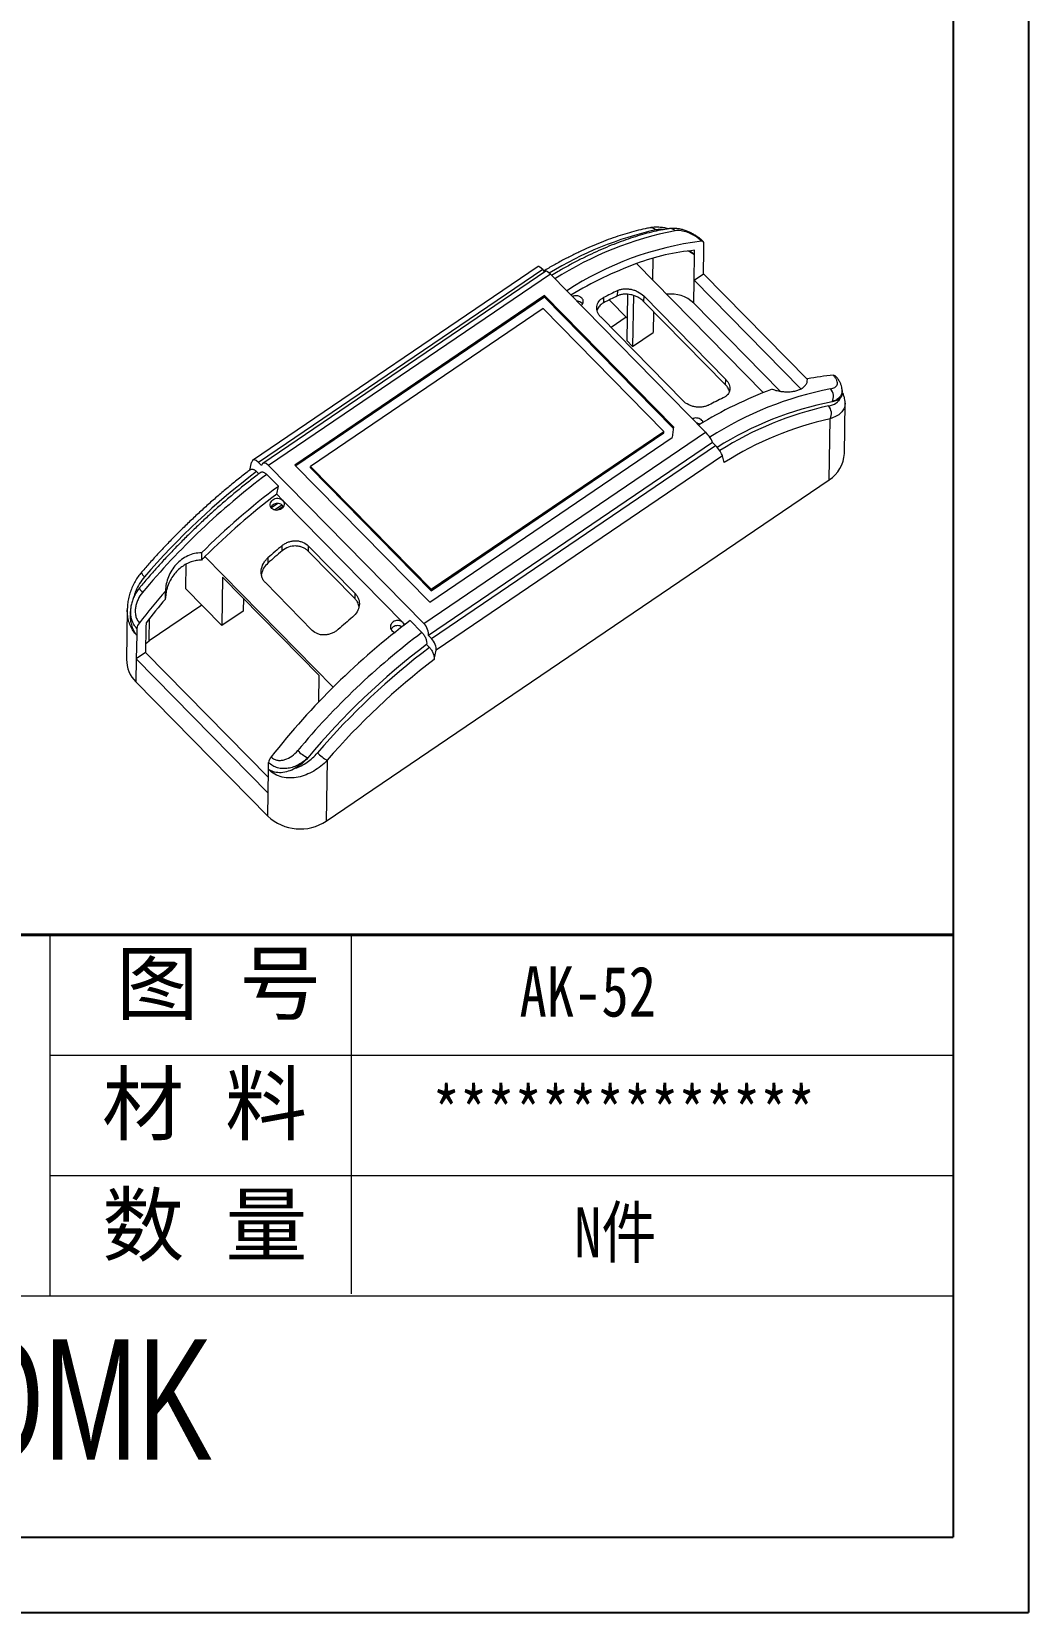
# Model space of a CAD drawing. Header units: inches. Extents: x 3160 to 3809, y 1126 to 1300.
# Drawn here: x 3348.6 to 3402.6, y 1128.8 to 1214.4 of the extents above; entities that cross this region are included whole.
import ezdxf

# ---------------------------------------------------------------- set-up
doc = ezdxf.new("R2010")
doc.units = ezdxf.units.IN
doc.header["$LTSCALE"] = 15
doc.layers.add('文字', color=81, linetype='Continuous')
doc.layers.add('粗实线', color=7, linetype='Continuous', lineweight=30)
doc.layers.add('细实线', color=3, linetype='Continuous', lineweight=9)
doc.styles.get("Standard").update_dxf_attribs({"font": 'txt', "bigfont": 'gbcbig.shx'})
doc.styles.add('宋体', font='', dxfattribs={"width": 0.8, "height": 3.5})
doc.styles.add('长仿宋', font='', dxfattribs={"width": 0.7, "height": 4})
doc.styles.get('宋体').set_extended_font_data('SimSun')
doc.styles.get('长仿宋').set_extended_font_data('SimSun')

msp = doc.modelspace()

# ---------------------------------------------------------------- linework, layer by layer
for p, q in [((3402.556, 1299.953), (3402.556, 1128.767)), ((3398.48, 1295.878), (3398.48, 1132.843)), ((3166.714, 1132.843), (3398.48, 1132.843)), ((3160.449, 1128.767), (3402.556, 1128.767))]:
    msp.add_line(p, q)
at = {"color": 7, "linetype": 'Continuous', "lineweight": 15}
for p, q in [((3384.977, 1202.527), (3384.983, 1202.897)), ((3381.334, 1201.799), (3388.197, 1194.816)), ((3384.455, 1200.906), (3384.476, 1202.272)), ((3384.476, 1202.272), (3384.48, 1202.518)), ((3384.957, 1201.247), (3384.977, 1202.527)), ((3376.001, 1201.636), (3360.542, 1191.143)), ((3376.251, 1201.475), (3360.862, 1191.03)), ((3376.417, 1201.385), (3361.087, 1190.979)), ((3376.667, 1201.225), (3361.407, 1190.867)), ((3376.371, 1201.353), (3376.251, 1201.475)), ((3385.078, 1192.666), (3376.667, 1201.225)), ((3384.435, 1199.658), (3384.455, 1200.906)), ((3384.455, 1200.906), (3384.957, 1201.247)), ((3384.455, 1200.906), (3390.239, 1195.02)), ((3390.588, 1195.516), (3384.957, 1201.247)), ((3376.353, 1200.069), (3362.832, 1190.892)), ((3376.352, 1199.986), (3376.353, 1200.069)), ((3383.336, 1192.964), (3376.353, 1200.069)), ((3380.312, 1200.054), (3380.317, 1200.343)), ((3380.845, 1200.138), (3380.806, 1197.627)), ((3381.166, 1200.09), (3381.123, 1197.304)), ((3381.722, 1200.046), (3381.717, 1199.751)), ((3381.722, 1200.046), (3386.165, 1195.524)), ((3376.352, 1199.986), (3362.88, 1190.842)), ((3376.27, 1199.367), (3363.676, 1190.819)), ((3382.809, 1192.714), (3376.27, 1199.367)), ((3383.327, 1192.889), (3376.352, 1199.986)), ((3379.546, 1199.957), (3379.542, 1199.673)), ((3379.889, 1199.804), (3379.89, 1199.85)), ((3379.889, 1199.804), (3380.825, 1198.852)), ((3381.717, 1199.751), (3386.16, 1195.23)), ((3382.261, 1199.198), (3382.243, 1198.064)), ((3389.12, 1194.89), (3384.435, 1199.658)), ((3383.854, 1194.368), (3379.41, 1198.89)), ((3380.779, 1198.899), (3379.953, 1198.338)), ((3381.123, 1197.304), (3380.806, 1197.627)), ((3381.123, 1197.304), (3382.243, 1198.064)), ((3386.16, 1195.23), (3386.165, 1195.524)), ((3392.463, 1194.739), (3392.466, 1194.931)), ((3392.59, 1191.517), (3392.632, 1194.247)), ((3391.768, 1190.099), (3391.82, 1193.394)), ((3369.818, 1182.308), (3385.078, 1192.666)), ((3370.132, 1183.463), (3383.267, 1192.379)), ((3370.213, 1184.082), (3382.807, 1192.631)), ((3370.214, 1184.166), (3382.809, 1192.714)), ((3382.807, 1192.631), (3382.809, 1192.714)), ((3383.336, 1192.964), (3383.267, 1192.379)), ((3385.455, 1192.11), (3370.067, 1181.664)), ((3370.225, 1181.503), (3385.614, 1191.948)), ((3385.614, 1191.948), (3385.455, 1192.11)), ((3360.386, 1190.611), (3360.476, 1191.032)), ((3361.021, 1190.869), (3360.862, 1191.03)), ((3369.818, 1182.308), (3361.407, 1190.867)), ((3362.832, 1190.892), (3370.132, 1183.463)), ((3363.675, 1190.735), (3363.676, 1190.819)), ((3363.675, 1190.735), (3370.213, 1184.082)), ((3363.676, 1190.819), (3370.214, 1184.166)), ((3385.991, 1191.392), (3370.474, 1180.859)), ((3386.084, 1191.03), (3385.991, 1191.392)), ((3360.881, 1190.416), (3360.758, 1190.541)), ((3361.939, 1189.739), (3361.304, 1190.385)), ((3364.533, 1171.612), (3391.768, 1190.099)), ((3361.847, 1189.312), (3361.939, 1189.739)), ((3361.847, 1189.312), (3362.165, 1188.989)), ((3362.165, 1188.989), (3368.671, 1182.369)), ((3361.917, 1188.813), (3361.56, 1188.57)), ((3361.723, 1188.461), (3362.126, 1188.735)), ((3362.205, 1188.651), (3361.895, 1188.441)), ((3362.144, 1186.248), (3362.148, 1186.532)), ((3363.557, 1186.514), (3363.553, 1186.233)), ((3366.096, 1183.93), (3363.557, 1186.514)), ((3356.923, 1185.514), (3356.903, 1184.202)), ((3357.774, 1186.136), (3357.767, 1185.74)), ((3357.962, 1185.934), (3364.91, 1178.864)), ((3361.373, 1185.869), (3361.369, 1185.581)), ((3366.092, 1183.65), (3363.553, 1186.233)), ((3358.912, 1184.827), (3358.871, 1182.199)), ((3364.148, 1179.498), (3358.912, 1184.827)), ((3355.823, 1183.636), (3355.83, 1184.071)), ((3356.903, 1184.202), (3358.871, 1182.199)), ((3361.233, 1184.523), (3363.772, 1181.94)), ((3366.092, 1183.65), (3366.096, 1183.93)), ((3370.213, 1184.082), (3370.214, 1184.166)), ((3353.756, 1183.096), (3353.713, 1180.367)), ((3353.931, 1182.971), (3353.928, 1182.779)), ((3357.793, 1183.296), (3354.947, 1181.365)), ((3360.03, 1182.986), (3358.871, 1182.199)), ((3360.04, 1183.678), (3360.03, 1182.986)), ((3354.27, 1182.05), (3354.264, 1181.68)), ((3354.768, 1182.106), (3354.746, 1180.741)), ((3354.771, 1182.352), (3354.768, 1182.106)), ((3368.671, 1182.369), (3368.787, 1182.251)), ((3369.715, 1181.827), (3369.08, 1182.473)), ((3354.264, 1181.68), (3354.244, 1180.4)), ((3370.225, 1181.503), (3370.067, 1181.664)), ((3354.244, 1180.4), (3354.225, 1179.151)), ((3354.746, 1180.741), (3354.244, 1180.4)), ((3354.244, 1180.4), (3361.385, 1173.133)), ((3361.398, 1173.972), (3354.746, 1180.741)), ((3369.962, 1181.175), (3370.121, 1181.014)), ((3370.368, 1180.362), (3370.474, 1180.859)), ((3364.126, 1178.066), (3364.148, 1179.498)), ((3354.225, 1179.151), (3361.366, 1171.885)), ((3361.385, 1173.133), (3361.405, 1174.413)), ((3361.405, 1174.413), (3361.411, 1174.783)), ((3364.584, 1174.907), (3364.533, 1171.612)), ((3361.366, 1171.885), (3361.385, 1173.133))]:
    msp.add_line(p, q, dxfattribs=at)
at = {"color": 8, "linetype": 'Continuous', "lineweight": 15}
for p, q in [((3382.218, 1202.09), (3382.2, 1200.918)), ((3354.947, 1181.365), (3354.967, 1182.6))]:
    msp.add_line(p, q, dxfattribs=at)
at = {"color": 8, "linetype": 'Continuous', "lineweight": 15, "flags": 128}
msp.add_lwpolyline([(3354.417, 1184.245), (3354.412, 1184.23), (3354.417, 1184.2), (3354.437, 1184.16), (3354.471, 1184.11), (3354.518, 1184.054), (3354.575, 1183.992)], dxfattribs=at)
at = {"color": 7, "linetype": 'Continuous', "lineweight": 15, "flags": 128}
msp.add_lwpolyline([(3354.754, 1181.209), (3354.767, 1181.221), (3354.947, 1181.365)], dxfattribs=at)
at = {"color": 8, "linetype": 'Continuous', "lineweight": 15}
for centre, radius, start, end in [((3386.523, 1185.171), 18.914, 102.70999, 121.60689), ((3387.012, 1185.185), 18.738, 101.02455, 122.59866), ((3382.098, 1203.388), 0.352, 41.64283, 98.34378), ((3383.165, 1203.342), 0.353, 41.66397, 97.11236), ((3395.429, 1176.604), 18.761, 101.03065, 122.67226), ((3395.704, 1176.061), 18.468, 102.44397, 122.28222), ((3354.904, 1185.159), 0.387, 191.27899, 236.18102)]:
    msp.add_arc(centre, radius, start, end, dxfattribs=at)
at = {"color": 7, "linetype": 'Continuous', "lineweight": 15}
for centre, radius, start, end in [((3387.042, 1185.828), 17.327, 97.26215, 123.2112), ((3384.872, 1202.907), 0.111, 354.68051, 100.88093), ((3389.042, 1181.102), 22.086, 110.42635, 120.6749), ((3385.487, 1190.865), 11.696, 94.94259, 110.79967), ((3389.786, 1179.945), 22.229, 115.2266, 117.44248), ((3390.323, 1179.4), 23.21, 115.53821, 117.66549), ((3383.206, 1198.381), 1.772, 46.08731, 97.74581), ((3392.642, 1186.021), 9.75, 93.81884, 102.12711), ((3392.011, 1195.628), 0.123, 48.14443, 98.64584), ((3396.839, 1173.168), 23.306, 110.50777, 121.41025), ((3391.403, 1194.61), 0.598, 330.64313, 43.13495), ((3396.036, 1173.587), 23.21, 115.53821, 117.66549), ((3395.472, 1176.305), 18.358, 101.14426, 122.14409), ((3391.284, 1193.678), 0.606, 332.13299, 43.37604), ((3395.774, 1175.661), 18.168, 102.57205, 122.23241), ((3390.814, 1191.599), 1.778, 302.47869, 357.36126), ((3385.637, 1158.037), 40.478, 126.95124, 140.11803), ((3384.543, 1159.15), 39.384, 127.15132, 139.28999), ((3385.903, 1157.827), 39.908, 126.90518, 134.8184), ((3385.118, 1158.619), 38.518, 127.16842, 134.83316), ((3386.771, 1156.974), 38.47, 129.79604, 131.31489), ((3385.935, 1157.745), 39.713, 134.77928, 135.17524), ((3386.191, 1157.552), 37.44, 129.96268, 131.52794), ((3384.707, 1158.728), 38.42, 138.7291, 142.05755), ((3383.73, 1159.694), 36.77, 139.37282, 141.9594), ((3354.831, 1181.976), 0.566, 138.41233, 172.49213), ((3393.31, 1150.24), 40.324, 126.93226, 141.96539), ((3390.58, 1153.099), 38.47, 129.79604, 131.31489), ((3394.048, 1149.478), 40.478, 126.95124, 140.11803), ((3355.407, 1180.364), 1.693, 179.91113, 225.72902), ((3393.693, 1149.842), 39.306, 127.13936, 140.12265), ((3393.853, 1149.679), 39.307, 127.1394, 139.3019), ((3393.552, 1149.986), 38.213, 127.35221, 139.29417), ((3364.231, 1176.591), 1.7, 222.91036, 245.61176), ((3365.491, 1176.657), 1.971, 223.09144, 242.59966), ((3361.972, 1174.709), 0.566, 138.41233, 172.49213), ((3363.122, 1173.746), 2.559, 226.66891, 303.46611)]:
    msp.add_arc(centre, radius, start, end, dxfattribs=at)
for centre, major_axis, ratio, start_param, end_param in [((3376.311, 1201.242), (-0.311, 0.393), 0.217911, 5.167621, 6.267012), ((3376.727, 1200.991), (-0.311, 0.393), 0.217911, 5.167621, 6.267012), ((3385.138, 1192.433), (-0.311, 0.393), 0.217911, 3.596824, 5.167621), ((3385.674, 1191.714), (-0.311, 0.393), 0.217911, 3.596824, 5.167621), ((3360.794, 1190.709), (-0.242, 0.44), 0.493119, 5.229912, 6.800708), ((3361.338, 1190.546), (-0.242, 0.44), 0.493119, 5.229912, 6.800708), ((3369.749, 1181.987), (-0.242, 0.44), 0.493119, 3.659115, 5.229912), ((3370.157, 1181.182), (-0.242, 0.44), 0.493119, 3.659115, 5.229912)]:
    msp.add_ellipse(centre, major_axis=major_axis, ratio=ratio, start_param=start_param, end_param=end_param, dxfattribs=at)
for points, knots in [([(3382.047, 1203.736), (3381.964, 1203.72), (3381.724, 1203.673), (3381.317, 1203.577), (3380.822, 1203.441), (3380.317, 1203.282), (3379.804, 1203.1), (3379.282, 1202.897), (3378.752, 1202.672), (3378.216, 1202.425), (3377.675, 1202.158), (3377.128, 1201.87), (3376.676, 1201.62), (3376.404, 1201.459), (3376.317, 1201.408)], [0, 0, 0, 0, 0.047845, 0.139146, 0.230393, 0.32157, 0.412664, 0.503669, 0.594586, 0.685415, 0.776163, 0.866834, 0.957435, 1, 1, 1, 1]), ([(3383.121, 1203.692), (3383.039, 1203.679), (3382.8, 1203.641), (3382.395, 1203.56), (3381.902, 1203.442), (3381.399, 1203.3), (3380.886, 1203.135), (3380.364, 1202.947), (3379.834, 1202.738), (3379.296, 1202.507), (3378.752, 1202.255), (3378.202, 1201.983), (3377.647, 1201.689), (3377.156, 1201.416), (3376.848, 1201.234), (3376.728, 1201.162)], [0, 0, 0, 0, 0.043257, 0.125757, 0.20823, 0.290658, 0.373022, 0.455313, 0.537527, 0.619664, 0.701726, 0.783718, 0.865644, 0.947509, 1, 1, 1, 1]), ([(3383.066, 1203.683), (3383.062, 1203.684), (3382.973, 1203.71), (3382.798, 1203.74), (3382.542, 1203.77), (3382.291, 1203.768), (3382.125, 1203.756), (3382.047, 1203.736), (3382.047, 1203.736)], [0, 0, 0, 0, 0.009715, 0.24886, 0.49694, 0.748802, 0.998134, 1, 1, 1, 1]), ([(3384.952, 1202.985), (3384.95, 1202.987), (3384.909, 1203.034), (3384.811, 1203.118), (3384.663, 1203.235), (3384.502, 1203.342), (3384.332, 1203.438), (3384.153, 1203.523), (3383.963, 1203.596), (3383.765, 1203.654), (3383.559, 1203.695), (3383.355, 1203.71), (3383.208, 1203.708), (3383.134, 1203.693), (3383.121, 1203.69)], [0, 0, 0, 0, 0.004695, 0.091012, 0.178024, 0.264002, 0.352272, 0.44425, 0.541387, 0.645095, 0.754445, 0.870723, 0.978027, 1, 1, 1, 1]), ([(3384.851, 1203.016), (3384.803, 1203.066), (3384.748, 1203.113), (3384.63, 1203.206), (3384.566, 1203.249), (3384.437, 1203.328), (3384.37, 1203.365), (3384.239, 1203.428), (3384.174, 1203.455), (3383.981, 1203.527), (3383.858, 1203.558), (3383.629, 1203.59), (3383.523, 1203.591), (3383.428, 1203.577)], [0, 0, 0, 0, 0.125, 0.125, 0.25, 0.25, 0.375, 0.375, 0.5, 0.5, 0.75, 0.75, 1, 1, 1, 1]), ([(3384.476, 1202.272), (3384.475, 1202.272), (3384.421, 1202.302), (3384.317, 1202.367), (3384.189, 1202.445), (3384.139, 1202.476)], [0, 0, 0, 0, 0.012913, 0.607712, 1, 1, 1, 1]), ([(3378.328, 1199.534), (3378.354, 1199.553), (3378.41, 1199.594), (3378.452, 1199.683), (3378.457, 1199.783), (3378.422, 1199.869), (3378.361, 1199.945), (3378.277, 1200.008), (3378.159, 1200.053), (3378.033, 1200.066), (3377.926, 1200.052), (3377.876, 1200.023), (3377.858, 1200.013)], [0, 0, 0, 0, 0.09684, 0.209038, 0.320851, 0.431628, 0.500082, 0.609428, 0.718752, 0.828694, 0.939815, 1, 1, 1, 1]), ([(3381.717, 1199.751), (3381.674, 1199.795), (3381.627, 1199.836), (3381.523, 1199.912), (3381.467, 1199.947), (3381.349, 1200.009), (3381.288, 1200.036), (3381.161, 1200.082), (3381.097, 1200.1), (3380.903, 1200.142), (3380.772, 1200.151), (3380.589, 1200.135), (3380.529, 1200.126), (3380.416, 1200.097), (3380.362, 1200.078), (3380.312, 1200.054)], [0, 0, 0, 0, 0.125, 0.125, 0.25, 0.25, 0.375, 0.375, 0.5, 0.5, 0.75, 0.75, 0.875, 0.875, 1, 1, 1, 1]), ([(3380.317, 1200.343), (3380.367, 1200.367), (3380.42, 1200.386), (3380.533, 1200.415), (3380.592, 1200.426), (3380.715, 1200.437), (3380.778, 1200.437), (3380.906, 1200.429), (3380.972, 1200.42), (3381.101, 1200.393), (3381.165, 1200.375), (3381.291, 1200.33), (3381.354, 1200.303), (3381.529, 1200.211), (3381.636, 1200.133), (3381.722, 1200.046)], [0, 0, 0, 0, 0.125, 0.125, 0.25, 0.25, 0.375, 0.375, 0.5, 0.5, 0.625, 0.625, 0.75, 0.75, 1, 1, 1, 1]), ([(3378.404, 1199.602), (3378.391, 1199.619), (3378.357, 1199.666), (3378.272, 1199.726), (3378.175, 1199.768), (3378.113, 1199.772), (3378.093, 1199.774)], [0, 0, 0, 0, 0.190267, 0.514994, 0.839651, 1, 1, 1, 1]), ([(3379.41, 1198.89), (3379.368, 1198.933), (3379.331, 1198.978), (3379.269, 1199.073), (3379.244, 1199.123), (3379.206, 1199.223), (3379.193, 1199.274), (3379.181, 1199.376), (3379.181, 1199.428), (3379.201, 1199.576), (3379.24, 1199.671), (3379.362, 1199.834), (3379.446, 1199.904), (3379.546, 1199.957)], [0, 0, 0, 0, 0.125, 0.125, 0.25, 0.25, 0.375, 0.375, 0.5, 0.5, 0.75, 0.75, 1, 1, 1, 1]), ([(3379.542, 1199.673), (3379.46, 1199.62), (3379.301, 1199.519), (3379.237, 1199.36), (3379.207, 1199.284)], [0, 0, 0, 0, 0.519232, 1, 1, 1, 1]), ([(3391.839, 1195.018), (3391.933, 1195.033), (3392.012, 1195.058), (3392.105, 1195.115), (3392.131, 1195.137), (3392.174, 1195.186), (3392.191, 1195.213), (3392.213, 1195.274), (3392.218, 1195.308), (3392.215, 1195.382), (3392.206, 1195.422), (3392.173, 1195.508), (3392.149, 1195.554), (3392.083, 1195.65), (3392.042, 1195.7), (3391.993, 1195.749)], [0, 0, 0, 0, 0.25, 0.25, 0.375, 0.375, 0.5, 0.5, 0.625, 0.625, 0.75, 0.75, 0.875, 0.875, 1, 1, 1, 1]), ([(3386.165, 1195.524), (3386.208, 1195.481), (3386.245, 1195.436), (3386.307, 1195.343), (3386.333, 1195.294), (3386.371, 1195.198), (3386.383, 1195.15), (3386.395, 1195.055), (3386.394, 1195.008), (3386.374, 1194.872), (3386.334, 1194.787), (3386.243, 1194.677), (3386.207, 1194.643), (3386.125, 1194.581), (3386.08, 1194.554), (3386.03, 1194.53)], [0, 0, 0, 0, 0.125, 0.125, 0.25, 0.25, 0.375, 0.375, 0.5, 0.5, 0.75, 0.75, 0.875, 0.875, 1, 1, 1, 1]), ([(3386.363, 1194.893), (3386.335, 1194.969), (3386.293, 1195.086), (3386.195, 1195.192), (3386.16, 1195.23)], [0, 0, 0, 0, 0.648385, 1, 1, 1, 1]), ([(3388.674, 1194.996), (3388.766, 1194.969), (3388.949, 1194.913), (3389.222, 1194.869), (3389.482, 1194.852), (3389.731, 1194.864), (3389.961, 1194.904), (3390.172, 1194.974), (3390.351, 1195.074), (3390.489, 1195.205), (3390.576, 1195.356), (3390.586, 1195.475), (3390.59, 1195.53)], [0, 0, 0, 0, 0.092846, 0.185736, 0.278254, 0.370808, 0.470962, 0.571142, 0.680401, 0.789648, 0.901848, 1, 1, 1, 1]), ([(3392.463, 1194.933), (3392.464, 1194.967), (3392.464, 1195.052), (3392.434, 1195.185), (3392.378, 1195.334), (3392.293, 1195.481), (3392.198, 1195.61), (3392.122, 1195.687), (3392.092, 1195.718)], [0, 0, 0, 0, 0.120046, 0.295537, 0.477831, 0.669412, 0.867122, 1, 1, 1, 1]), ([(3385.259, 1194.144), (3385.209, 1194.117), (3385.156, 1194.095), (3385.043, 1194.06), (3384.982, 1194.046), (3384.858, 1194.027), (3384.795, 1194.023), (3384.665, 1194.023), (3384.599, 1194.028), (3384.469, 1194.048), (3384.405, 1194.062), (3384.279, 1194.101), (3384.217, 1194.125), (3384.043, 1194.209), (3383.938, 1194.282), (3383.854, 1194.368)], [0, 0, 0, 0, 0.125, 0.125, 0.25, 0.25, 0.375, 0.375, 0.5, 0.5, 0.625, 0.625, 0.75, 0.75, 1, 1, 1, 1]), ([(3391.724, 1194.094), (3391.891, 1194.126), (3392.028, 1194.176), (3392.19, 1194.278), (3392.237, 1194.317), (3392.312, 1194.403), (3392.341, 1194.451), (3392.36, 1194.504)], [0, 0, 0, 0, 0.5, 0.5, 0.75, 0.75, 1, 1, 1, 1]), ([(3392.36, 1194.504), (3392.313, 1194.456), (3392.253, 1194.417), (3392.108, 1194.355), (3392.022, 1194.331), (3391.924, 1194.316)], [0, 0, 0, 0, 0.5, 0.5, 1, 1, 1, 1]), ([(3392.458, 1194.74), (3392.456, 1194.702), (3392.452, 1194.613), (3392.393, 1194.543), (3392.36, 1194.504)], [0, 0, 0, 0, 0.4323414, 1, 1, 1, 1]), ([(3392.63, 1194.249), (3392.631, 1194.276), (3392.634, 1194.36), (3392.608, 1194.503), (3392.555, 1194.672), (3392.504, 1194.791), (3392.468, 1194.848), (3392.465, 1194.852)], [0, 0, 0, 0, 0.135655, 0.411862, 0.703675, 0.979184, 1, 1, 1, 1]), ([(3384.942, 1193.198), (3384.935, 1193.218), (3384.922, 1193.259), (3384.867, 1193.324), (3384.784, 1193.387), (3384.665, 1193.433), (3384.539, 1193.445), (3384.433, 1193.431), (3384.382, 1193.402), (3384.364, 1193.392)], [0, 0, 0, 0, 0.110201, 0.217368, 0.388551, 0.559699, 0.731817, 0.905779, 1, 1, 1, 1]), ([(3384.776, 1193.102), (3384.776, 1193.102), (3384.744, 1193.126), (3384.681, 1193.147), (3384.619, 1193.152), (3384.599, 1193.153)], [0, 0, 0, 0, 0.0026843, 0.6702755, 1, 1, 1, 1]), ([(3360.433, 1190.646), (3360.369, 1190.598), (3360.121, 1190.41), (3359.69, 1190.071), (3359.144, 1189.627), (3358.603, 1189.169), (3358.068, 1188.698), (3357.54, 1188.216), (3357.019, 1187.724), (3356.507, 1187.222), (3356.005, 1186.71), (3355.513, 1186.191), (3355.041, 1185.674), (3354.714, 1185.303), (3354.546, 1185.109), (3354.525, 1185.084)], [0, 0, 0, 0, 0.030465, 0.117941, 0.205401, 0.292842, 0.380268, 0.467684, 0.555092, 0.642497, 0.729902, 0.81731, 0.904724, 0.987555, 1, 1, 1, 1]), ([(3360.434, 1190.645), (3360.438, 1190.649), (3360.454, 1190.663), (3360.488, 1190.673), (3360.536, 1190.674), (3360.588, 1190.661), (3360.643, 1190.635), (3360.7, 1190.596), (3360.738, 1190.56), (3360.758, 1190.541)], [0, 0, 0, 0, 0.061016, 0.223189, 0.377331, 0.536284, 0.684707, 0.837723, 1, 1, 1, 1]), ([(3360.98, 1190.491), (3360.915, 1190.442), (3360.663, 1190.253), (3360.226, 1189.912), (3359.671, 1189.464), (3359.121, 1189.002), (3358.576, 1188.528), (3358.038, 1188.042), (3357.508, 1187.545), (3356.986, 1187.039), (3356.473, 1186.523), (3355.97, 1185.998), (3355.478, 1185.467), (3354.999, 1184.928), (3354.648, 1184.52), (3354.456, 1184.291), (3354.417, 1184.245)], [0, 0, 0, 0, 0.027501, 0.106904, 0.186291, 0.265662, 0.345018, 0.424365, 0.503704, 0.58304, 0.662375, 0.741711, 0.821053, 0.900402, 0.979762, 1, 1, 1, 1]), ([(3360.98, 1190.49), (3360.985, 1190.493), (3361, 1190.507), (3361.034, 1190.517), (3361.082, 1190.518), (3361.134, 1190.505), (3361.189, 1190.479), (3361.246, 1190.441), (3361.284, 1190.404), (3361.304, 1190.385)], [0, 0, 0, 0, 0.059144, 0.220903, 0.37488, 0.533641, 0.68225, 0.83544, 1, 1, 1, 1]), ([(3362.165, 1188.989), (3362.133, 1189.021), (3362.095, 1189.047), (3362.007, 1189.084), (3361.959, 1189.094), (3361.813, 1189.1), (3361.712, 1189.068), (3361.599, 1188.981), (3361.567, 1188.945), (3361.521, 1188.866), (3361.506, 1188.824), (3361.496, 1188.736), (3361.501, 1188.693), (3361.53, 1188.611), (3361.553, 1188.573), (3361.647, 1188.478), (3361.741, 1188.439), (3361.887, 1188.435), (3361.937, 1188.443), (3362.03, 1188.473), (3362.074, 1188.496), (3362.15, 1188.554), (3362.182, 1188.589), (3362.228, 1188.667), (3362.243, 1188.71), (3362.258, 1188.838), (3362.228, 1188.925), (3362.165, 1188.989)], [0, 0, 0, 0, 0.0625, 0.0625, 0.125, 0.125, 0.25, 0.25, 0.3125, 0.3125, 0.375, 0.375, 0.4375, 0.4375, 0.5, 0.5, 0.625, 0.625, 0.6875, 0.6875, 0.75, 0.75, 0.8125, 0.8125, 0.875, 0.875, 1, 1, 1, 1]), ([(3362.16, 1188.71), (3362.131, 1188.735), (3362.071, 1188.784), (3361.951, 1188.819), (3361.823, 1188.818), (3361.701, 1188.78), (3361.598, 1188.711), (3361.556, 1188.647), (3361.536, 1188.616)], [0, 0, 0, 0, 0.167878, 0.335743, 0.504014, 0.6733, 0.84385, 1, 1, 1, 1]), ([(3362.205, 1188.651), (3362.205, 1188.653), (3362.196, 1188.675), (3362.178, 1188.693), (3362.16, 1188.71)], [0, 0, 0, 0, 0.0527271, 1, 1, 1, 1]), ([(3363.553, 1186.233), (3363.51, 1186.276), (3363.464, 1186.315), (3363.362, 1186.382), (3363.306, 1186.411), (3363.19, 1186.459), (3363.129, 1186.477), (3363.003, 1186.502), (3362.937, 1186.508), (3362.742, 1186.51), (3362.609, 1186.488), (3362.361, 1186.399), (3362.244, 1186.333), (3362.144, 1186.248)], [0, 0, 0, 0, 0.125, 0.125, 0.25, 0.25, 0.375, 0.375, 0.5, 0.5, 0.75, 0.75, 1, 1, 1, 1]), ([(3362.148, 1186.532), (3362.199, 1186.574), (3362.252, 1186.611), (3362.366, 1186.676), (3362.426, 1186.704), (3362.551, 1186.748), (3362.615, 1186.765), (3362.744, 1186.786), (3362.811, 1186.792), (3362.941, 1186.79), (3363.005, 1186.783), (3363.132, 1186.758), (3363.194, 1186.74), (3363.368, 1186.669), (3363.473, 1186.6), (3363.557, 1186.514)], [0, 0, 0, 0, 0.125, 0.125, 0.25, 0.25, 0.375, 0.375, 0.5, 0.5, 0.625, 0.625, 0.75, 0.75, 1, 1, 1, 1]), ([(3357.767, 1185.74), (3357.676, 1185.737), (3357.491, 1185.73), (3357.218, 1185.657), (3356.955, 1185.543), (3356.705, 1185.385), (3356.471, 1185.184), (3356.256, 1184.937), (3356.073, 1184.649), (3355.934, 1184.328), (3355.843, 1184), (3355.832, 1183.783), (3355.827, 1183.68)], [0, 0, 0, 0, 0.091155, 0.185131, 0.276217, 0.369542, 0.468887, 0.570627, 0.679661, 0.791653, 0.900993, 1, 1, 1, 1]), ([(3357.774, 1186.136), (3357.647, 1186.139), (3357.521, 1186.126), (3357.272, 1186.071), (3357.148, 1186.028), (3356.914, 1185.918), (3356.801, 1185.85), (3356.589, 1185.693), (3356.492, 1185.604), (3356.313, 1185.41), (3356.232, 1185.303), (3356.091, 1185.079), (3356.031, 1184.962), (3355.932, 1184.716), (3355.893, 1184.588), (3355.842, 1184.332), (3355.829, 1184.202), (3355.83, 1184.071)], [0, 0, 0, 0, 0.125, 0.125, 0.25, 0.25, 0.375, 0.375, 0.5, 0.5, 0.625, 0.625, 0.75, 0.75, 0.875, 0.875, 1, 1, 1, 1]), ([(3361.233, 1184.523), (3361.19, 1184.567), (3361.153, 1184.615), (3361.091, 1184.718), (3361.065, 1184.774), (3361.028, 1184.89), (3361.016, 1184.95), (3361.004, 1185.074), (3361.005, 1185.137), (3361.026, 1185.323), (3361.066, 1185.448), (3361.158, 1185.619), (3361.195, 1185.674), (3361.277, 1185.777), (3361.323, 1185.825), (3361.373, 1185.869)], [0, 0, 0, 0, 0.125, 0.125, 0.25, 0.25, 0.375, 0.375, 0.5, 0.5, 0.75, 0.75, 0.875, 0.875, 1, 1, 1, 1]), ([(3361.369, 1185.581), (3361.284, 1185.492), (3361.117, 1185.319), (3361.053, 1185.095), (3361.022, 1184.986)], [0, 0, 0, 0, 0.508752, 1, 1, 1, 1]), ([(3354.526, 1185.082), (3354.509, 1185.063), (3354.425, 1184.972), (3354.294, 1184.786), (3354.136, 1184.527), (3354.002, 1184.249), (3353.894, 1183.958), (3353.815, 1183.66), (3353.767, 1183.374), (3353.76, 1183.189), (3353.757, 1183.104)], [0, 0, 0, 0, 0.03535, 0.173988, 0.314708, 0.457009, 0.600822, 0.743382, 0.88235, 1, 1, 1, 1]), ([(3354.42, 1184.242), (3354.394, 1184.212), (3354.314, 1184.12), (3354.204, 1183.946), (3354.092, 1183.723), (3354.006, 1183.488), (3353.954, 1183.254), (3353.931, 1183.08), (3353.933, 1182.988), (3353.933, 1182.969)], [0, 0, 0, 0, 0.086863, 0.264856, 0.444613, 0.624397, 0.802581, 0.959182, 1, 1, 1, 1]), ([(3354.575, 1183.992), (3354.479, 1183.877), (3354.4, 1183.751), (3354.304, 1183.545), (3354.277, 1183.474), (3354.232, 1183.33), (3354.215, 1183.257), (3354.192, 1183.107), (3354.186, 1183.031), (3354.188, 1182.879), (3354.196, 1182.805), (3354.228, 1182.659), (3354.252, 1182.589), (3354.317, 1182.46), (3354.359, 1182.401), (3354.408, 1182.351)], [0, 0, 0, 0, 0.25, 0.25, 0.375, 0.375, 0.5, 0.5, 0.625, 0.625, 0.75, 0.75, 0.875, 0.875, 1, 1, 1, 1]), ([(3366.096, 1183.93), (3366.139, 1183.887), (3366.175, 1183.841), (3366.237, 1183.742), (3366.262, 1183.689), (3366.3, 1183.579), (3366.313, 1183.523), (3366.325, 1183.407), (3366.325, 1183.348), (3366.304, 1183.172), (3366.265, 1183.055), (3366.142, 1182.84), (3366.058, 1182.741), (3365.957, 1182.657)], [0, 0, 0, 0, 0.125, 0.125, 0.25, 0.25, 0.375, 0.375, 0.5, 0.5, 0.75, 0.75, 1, 1, 1, 1]), ([(3366.299, 1183.252), (3366.275, 1183.34), (3366.236, 1183.487), (3366.133, 1183.603), (3366.092, 1183.65)], [0, 0, 0, 0, 0.596648, 1, 1, 1, 1]), ([(3354.264, 1181.68), (3354.262, 1181.682), (3354.255, 1181.692), (3354.215, 1181.746), (3354.118, 1181.897), (3354.013, 1182.138), (3353.948, 1182.428), (3353.922, 1182.635), (3353.931, 1182.753), (3353.933, 1182.779)], [0, 0, 0, 0, 0.008073, 0.030672, 0.172489, 0.471658, 0.699771, 0.932969, 1, 1, 1, 1]), ([(3368.671, 1182.369), (3368.641, 1182.393), (3368.582, 1182.443), (3368.461, 1182.477), (3368.334, 1182.477), (3368.211, 1182.439), (3368.107, 1182.367), (3368.034, 1182.27), (3368, 1182.157), (3368.01, 1182.044), (3368.062, 1181.944), (3368.146, 1181.866), (3368.22, 1181.842), (3368.255, 1181.83)], [0, 0, 0, 0, 0.090882, 0.181757, 0.272838, 0.364438, 0.456681, 0.549451, 0.642322, 0.734679, 0.826085, 0.91662, 1, 1, 1, 1]), ([(3368.626, 1182.119), (3368.609, 1182.132), (3368.561, 1182.17), (3368.457, 1182.198), (3368.33, 1182.198), (3368.208, 1182.159), (3368.104, 1182.09), (3368.063, 1182.026), (3368.043, 1181.996)], [0, 0, 0, 0, 0.102552, 0.283595, 0.465076, 0.647653, 0.831591, 1, 1, 1, 1]), ([(3368.751, 1182.216), (3368.742, 1182.25), (3368.726, 1182.306), (3368.687, 1182.351), (3368.671, 1182.369)], [0, 0, 0, 0, 0.60283, 1, 1, 1, 1]), ([(3365.182, 1181.994), (3365.132, 1181.949), (3365.078, 1181.91), (3364.965, 1181.839), (3364.905, 1181.808), (3364.781, 1181.756), (3364.718, 1181.736), (3364.59, 1181.706), (3364.524, 1181.696), (3364.393, 1181.689), (3364.329, 1181.691), (3364.203, 1181.708), (3364.14, 1181.723), (3363.964, 1181.786), (3363.858, 1181.852), (3363.772, 1181.94)], [0, 0, 0, 0, 0.125, 0.125, 0.25, 0.25, 0.375, 0.375, 0.5, 0.5, 0.625, 0.625, 0.75, 0.75, 1, 1, 1, 1]), ([(3369.715, 1181.827), (3369.758, 1181.783), (3369.798, 1181.732), (3369.868, 1181.619), (3369.898, 1181.558), (3369.943, 1181.438), (3369.958, 1181.378), (3369.972, 1181.268), (3369.971, 1181.218), (3369.962, 1181.175)], [0, 0, 0, 0, 0.25, 0.25, 0.5, 0.5, 0.75, 0.75, 1, 1, 1, 1]), ([(3370.121, 1181.014), (3370.163, 1180.97), (3370.203, 1180.919), (3370.274, 1180.806), (3370.304, 1180.745), (3370.349, 1180.625), (3370.364, 1180.565), (3370.378, 1180.455), (3370.377, 1180.404), (3370.368, 1180.362)], [0, 0, 0, 0, 0.25, 0.25, 0.5, 0.5, 0.75, 0.75, 1, 1, 1, 1]), ([(3361.549, 1175.085), (3361.598, 1175.035), (3361.652, 1174.996), (3361.771, 1174.936), (3361.835, 1174.917), (3361.965, 1174.897), (3362.033, 1174.896), (3362.165, 1174.91), (3362.23, 1174.924), (3362.426, 1174.986), (3362.55, 1175.052), (3362.782, 1175.218), (3362.89, 1175.319), (3362.986, 1175.434)], [0, 0, 0, 0, 0.125, 0.125, 0.25, 0.25, 0.375, 0.375, 0.5, 0.5, 0.75, 0.75, 1, 1, 1, 1]), ([(3362.847, 1174.471), (3362.959, 1174.507), (3363.069, 1174.554), (3363.286, 1174.665), (3363.391, 1174.73), (3363.696, 1174.944), (3363.882, 1175.113), (3364.052, 1175.311)], [0, 0, 0, 0, 0.25, 0.25, 0.5, 0.5, 1, 1, 1, 1]), ([(3364.584, 1174.907), (3364.363, 1174.674), (3364.118, 1174.479), (3363.715, 1174.244), (3363.576, 1174.176), (3363.296, 1174.066), (3363.154, 1174.023), (3362.865, 1173.964), (3362.717, 1173.948), (3362.428, 1173.948), (3362.286, 1173.964), (3362.006, 1174.031), (3361.874, 1174.082), (3361.625, 1174.22), (3361.508, 1174.309), (3361.405, 1174.413)], [0, 0, 0, 0, 0.25, 0.25, 0.375, 0.375, 0.5, 0.5, 0.625, 0.625, 0.75, 0.75, 0.875, 0.875, 1, 1, 1, 1]), ([(3362.847, 1174.471), (3362.723, 1174.402), (3362.598, 1174.347), (3362.344, 1174.268), (3362.215, 1174.242), (3361.963, 1174.227), (3361.839, 1174.237), (3361.665, 1174.282), (3361.609, 1174.301), (3361.503, 1174.35), (3361.451, 1174.38), (3361.405, 1174.413)], [0, 0, 0, 0, 0.25, 0.25, 0.5, 0.5, 0.75, 0.75, 0.875, 0.875, 1, 1, 1, 1]), ([(3363.529, 1175.043), (3363.456, 1174.967), (3363.377, 1174.898), (3363.212, 1174.773), (3363.125, 1174.716), (3362.945, 1174.619), (3362.853, 1174.578), (3362.664, 1174.512), (3362.566, 1174.487), (3362.372, 1174.456), (3362.275, 1174.45), (3362.082, 1174.459), (3361.986, 1174.474), (3361.804, 1174.525), (3361.715, 1174.562), (3361.553, 1174.657), (3361.478, 1174.715), (3361.411, 1174.783)], [0, 0, 0, 0, 0.125, 0.125, 0.25, 0.25, 0.375, 0.375, 0.5, 0.5, 0.625, 0.625, 0.75, 0.75, 0.875, 0.875, 1, 1, 1, 1]), ([(3363.529, 1175.043), (3363.43, 1174.924), (3363.323, 1174.817), (3363.095, 1174.626), (3362.974, 1174.541), (3362.847, 1174.471)], [0, 0, 0, 0, 0.5, 0.5, 1, 1, 1, 1])]:
    msp.add_open_spline(points, degree=3, knots=knots, dxfattribs=at)
at = {"color": 8, "linetype": 'Continuous', "lineweight": 15}
for points, knots in [([(3382.791, 1203.635), (3382.753, 1203.64), (3382.596, 1203.658), (3382.462, 1203.637), (3382.362, 1203.622)], [0, 0, 0, 0, 0.247537, 1, 1, 1, 1]), ([(3384.233, 1202.488), (3384.284, 1202.447), (3384.37, 1202.376), (3384.445, 1202.302), (3384.476, 1202.272)], [0, 0, 0, 0, 0.582635, 1, 1, 1, 1]), ([(3392.464, 1194.933), (3392.465, 1194.925), (3392.47, 1194.856), (3392.436, 1194.738), (3392.372, 1194.619), (3392.276, 1194.508), (3392.148, 1194.405), (3391.999, 1194.346), (3391.924, 1194.316)], [0, 0, 0, 0, 0.0264307, 0.2358264, 0.4453509, 0.5241795, 0.7620799, 1, 1, 1, 1]), ([(3392.628, 1194.249), (3392.63, 1194.235), (3392.632, 1194.22), (3392.625, 1194.113), (3392.578, 1193.933), (3392.413, 1193.707), (3392.164, 1193.519), (3391.936, 1193.436), (3391.82, 1193.394)], [0, 0, 0, 0, 0.033399, 0.034013, 0.270525, 0.516443, 0.754166, 1, 1, 1, 1]), ([(3354.689, 1184.838), (3354.596, 1184.72), (3354.41, 1184.482), (3354.237, 1184.126), (3354.138, 1183.878), (3354.114, 1183.769), (3354.11, 1183.748)], [0, 0, 0, 0, 0.36148, 0.73313, 0.949795, 1, 1, 1, 1]), ([(3354.264, 1181.68), (3354.198, 1181.754), (3354.065, 1181.906), (3353.92, 1182.181), (3353.817, 1182.481), (3353.77, 1182.752), (3353.755, 1182.961), (3353.757, 1183.063), (3353.758, 1183.104)], [0, 0, 0, 0, 0.199718, 0.405878, 0.605465, 0.810102, 0.92388, 1, 1, 1, 1]), ([(3354.27, 1182.05), (3354.246, 1182.075), (3354.2, 1182.125), (3354.122, 1182.232), (3354.043, 1182.373), (3353.976, 1182.562), (3353.934, 1182.763), (3353.933, 1182.904), (3353.933, 1182.969)], [0, 0, 0, 0, 0.105689, 0.212187, 0.400966, 0.594159, 0.811224, 1, 1, 1, 1])]:
    msp.add_open_spline(points, degree=3, knots=knots, dxfattribs=at)
at = {"layer": '粗实线', "color": 7, "lineweight": 40}
msp.add_line((3398.48, 1165.45), (3300.659, 1165.45), dxfattribs=at)
at = {"layer": '细实线', "color": 7}
for p, q in [((3349.569, 1165.45), (3349.569, 1145.886)), ((3365.873, 1165.45), (3365.873, 1146.023)), ((3398.48, 1158.928), (3349.569, 1158.928)), ((3398.48, 1152.407), (3349.569, 1152.407)), ((3398.48, 1145.886), (3251.748, 1145.886))]:
    msp.add_line(p, q, dxfattribs=at)

# ---------------------------------------------------------------- texts
at = {"layer": '文字', "color": 0, "char_height": 2.44552, "width": 28.27297, "attachment_point": 1, "style": '宋体'}
for s, insert in [('{\\H1.111x;AK-52}', (3374.997, 1163.746)), ('{\\H1.111x;**************}', (3370.293, 1157.225)), ('{\\H1.111x;N件}', (3377.955, 1150.704))]:
    msp.add_mtext(s, dxfattribs=dict(at, insert=insert))
at = {"layer": '粗实线', "insert": (3336.685, 1143.551), "char_height": 6.52139, "width": 73.13092, "attachment_point": 1, "style": '长仿宋'}
msp.add_mtext('{\\fSTXinwei|b0|i0|c134|p2;SZOMK}', dxfattribs=at)
at = {"layer": '细实线', "color": 7, "char_height": 3.26069, "attachment_point": 1}
for s, insert, width in [('{\\fSimSun|b0|i0|c134|p54;图 号}', (3353.155, 1164.46), 16.30347), ('{\\fSimSun|b0|i0|c134|p54;材 料   }', (3352.382, 1157.939), 16.30347), ('{\\fSimSun|b0|i0|c134|p54;数 量}', (3352.398, 1151.385), 14.73223)]:
    msp.add_mtext(s, dxfattribs=dict(at, insert=insert, width=width))

doc.saveas('drawing.dxf')
